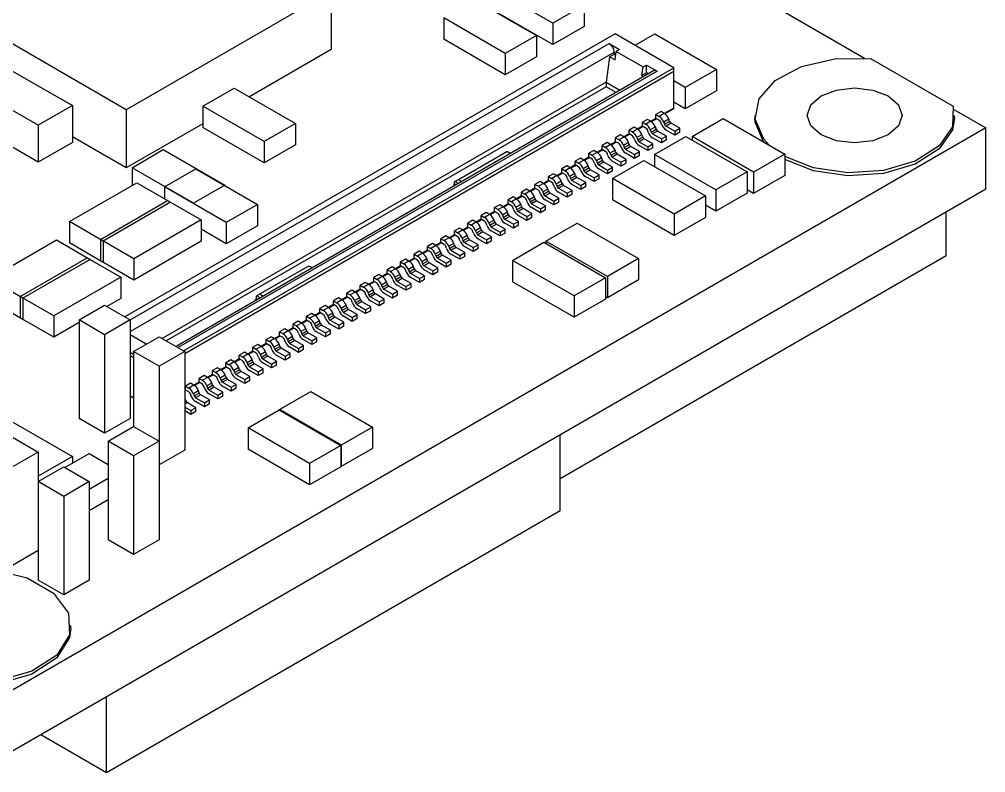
# Model space of a CAD drawing. Extents: x 5 to 415, y 3 to 292.
# Drawn here: x 71.05 to 91.39, y 97.12 to 112.97 of the extents above; entities that cross this region are included whole.
import ezdxf

# ---------------------------------------------------------------- set-up
doc = ezdxf.new("R2010")
doc.units = 0
doc.layers.get('0').update_dxf_attribs({"linetype": 'CONTINUOUS'})

msp = doc.modelspace()

# ---------------------------------------------------------------- linework, layer by layer
at = {"color": 7, "linetype": 'CONTINUOUS'}
for p, q in [((73.665, 120.917), (88.841, 112.157)), ((73.303, 111.069), (67.576, 114.375)), ((77.617, 113.559), (73.303, 111.069)), ((77.617, 113.559), (77.617, 112.334)), ((82.279, 112.887), (80.985, 113.634)), ((80.641, 113.381), (81.935, 112.634)), ((82.279, 112.438), (80.985, 113.185)), ((82.937, 113.267), (82.279, 112.887)), ((82.937, 113.267), (82.937, 112.818)), ((81.277, 112.255), (79.983, 113.002)), ((79.983, 113.002), (79.983, 112.553)), ((82.279, 112.887), (82.279, 112.438)), ((82.937, 112.818), (82.279, 112.438)), ((83.591, 112.669), (73.272, 106.712)), ((81.277, 111.806), (79.983, 112.553)), ((81.935, 112.634), (81.277, 112.255)), ((81.935, 112.634), (81.935, 112.185)), ((84.829, 111.954), (83.591, 112.669)), ((84.013, 112.425), (84.43, 112.666)), ((84.43, 112.666), (85.724, 111.919)), ((77.617, 112.334), (75.894, 111.339)), ((83.464, 112.465), (83.687, 112.336)), ((83.57, 112.281), (83.57, 112.24)), ((83.591, 112.118), (83.616, 112.295)), ((83.687, 112.336), (83.616, 112.295)), ((83.616, 112.295), (84.182, 111.969)), ((81.277, 112.255), (81.277, 111.806)), ((81.935, 112.185), (81.277, 111.806)), ((83.475, 112.185), (83.401, 111.652)), ((83.475, 112.185), (83.57, 112.24)), ((83.475, 112.185), (83.591, 112.118)), ((83.57, 112.24), (83.606, 112.22)), ((88.963, 112.148), (90.706, 111.141)), ((70.911, 111.882), (72.168, 111.156)), ((84.4, 111.888), (74.353, 106.088)), ((74.51, 105.997), (84.829, 111.954)), ((84.829, 111.873), (74.536, 105.931)), ((84.157, 111.791), (84.182, 111.969)), ((84.182, 111.969), (84.253, 112.009)), ((84.253, 112.009), (84.475, 111.881)), ((84.253, 111.846), (84.253, 112.009)), ((84.829, 111.873), (84.829, 111.954)), ((84.829, 111.105), (84.829, 111.873)), ((85.724, 111.919), (85.067, 111.539)), ((85.724, 111.919), (85.724, 111.47)), ((84.253, 111.846), (84.157, 111.791)), ((84.157, 111.791), (84.195, 111.77)), ((84.29, 111.825), (84.253, 111.846)), ((85.067, 111.539), (84.829, 111.677)), ((71.45, 110.741), (70.193, 111.467)), ((74.914, 111.146), (75.572, 111.525)), ((75.572, 111.525), (76.866, 110.778)), ((83.401, 111.652), (83.4, 111.643)), ((83.4, 111.643), (83.4, 111.554)), ((85.067, 111.539), (85.067, 111.09)), ((85.724, 111.47), (85.067, 111.09)), ((72.168, 111.156), (71.45, 110.741)), ((72.168, 111.156), (72.168, 110.38)), ((73.303, 111.069), (73.303, 109.844)), ((74.914, 111.146), (74.914, 110.697)), ((76.208, 110.399), (74.914, 111.146)), ((84.829, 111.105), (84.627, 110.989)), ((84.829, 111.089), (84.641, 110.98)), ((85.067, 111.09), (84.829, 111.227)), ((84.829, 111.089), (84.829, 111.105)), ((90.722, 111.071), (91.39, 110.685)), ((84.274, 110.866), (84.168, 110.805)), ((84.344, 110.826), (84.274, 110.866)), ((84.451, 110.887), (84.344, 110.826)), ((84.465, 110.879), (84.358, 110.817)), ((84.557, 111.03), (84.451, 110.968)), ((84.451, 110.887), (84.451, 110.968)), ((84.451, 110.968), (84.521, 110.928)), ((84.521, 110.846), (84.451, 110.887)), ((84.627, 110.989), (84.521, 110.928)), ((84.627, 110.989), (84.557, 111.03)), ((84.721, 110.87), (84.615, 110.809)), ((84.738, 110.824), (84.721, 110.87)), ((85.21, 110.503), (85.867, 110.882)), ((85.867, 110.882), (87.161, 110.135)), ((86.532, 110.951), (86.532, 110.889)), ((90.732, 110.889), (90.732, 110.951)), ((91.39, 110.685), (70.177, 98.439)), ((71.45, 109.966), (70.193, 110.692)), ((71.45, 110.741), (71.45, 109.966)), ((74.914, 110.774), (73.303, 109.844)), ((76.208, 109.95), (74.914, 110.697)), ((76.866, 110.778), (76.208, 110.399)), ((76.866, 110.778), (76.866, 110.329)), ((83.991, 110.703), (83.885, 110.642)), ((83.885, 110.56), (83.885, 110.642)), ((83.885, 110.642), (83.956, 110.601)), ((84.062, 110.662), (83.956, 110.601)), ((84.062, 110.662), (83.991, 110.703)), ((84.168, 110.723), (84.062, 110.662)), ((84.182, 110.715), (84.075, 110.654)), ((84.168, 110.723), (84.168, 110.805)), ((84.168, 110.805), (84.238, 110.764)), ((84.238, 110.683), (84.168, 110.723)), ((84.344, 110.826), (84.238, 110.764)), ((84.286, 110.597), (84.27, 110.643)), ((84.438, 110.707), (84.332, 110.645)), ((84.332, 110.645), (84.349, 110.6)), ((84.349, 110.6), (84.455, 110.661)), ((84.455, 110.661), (84.438, 110.707)), ((84.569, 110.761), (84.552, 110.806)), ((84.615, 110.809), (84.631, 110.763)), ((84.631, 110.763), (84.738, 110.824)), ((84.769, 110.785), (84.663, 110.723)), ((84.663, 110.723), (84.847, 110.617)), ((84.847, 110.536), (84.663, 110.642)), ((84.953, 110.679), (84.769, 110.785)), ((84.847, 110.617), (84.953, 110.679)), ((84.953, 110.597), (84.953, 110.679)), ((91.39, 109.399), (91.39, 110.685)), ((73.303, 109.844), (72.168, 110.499)), ((83.708, 110.54), (83.602, 110.479)), ((83.602, 110.397), (83.602, 110.479)), ((83.602, 110.479), (83.673, 110.438)), ((83.779, 110.499), (83.673, 110.438)), ((83.779, 110.499), (83.708, 110.54)), ((83.885, 110.56), (83.779, 110.499)), ((83.899, 110.552), (83.792, 110.49)), ((83.956, 110.519), (83.885, 110.56)), ((84.003, 110.434), (83.987, 110.48)), ((84.155, 110.543), (84.049, 110.482)), ((84.049, 110.482), (84.066, 110.437)), ((84.066, 110.437), (84.172, 110.498)), ((84.203, 110.458), (84.097, 110.397)), ((84.172, 110.498), (84.155, 110.543)), ((84.387, 110.352), (84.203, 110.458)), ((84.486, 110.621), (84.38, 110.56)), ((84.38, 110.56), (84.564, 110.454)), ((84.564, 110.372), (84.38, 110.479)), ((84.419, 110.13), (85.077, 110.509)), ((84.67, 110.515), (84.486, 110.621)), ((84.564, 110.454), (84.67, 110.515)), ((84.564, 110.454), (84.564, 110.372)), ((84.67, 110.434), (84.67, 110.515)), ((84.847, 110.617), (84.847, 110.536)), ((84.953, 110.597), (84.847, 110.536)), ((85.077, 110.509), (86.371, 109.762)), ((86.504, 109.756), (85.21, 110.503)), ((85.21, 110.503), (85.21, 110.433)), ((72.168, 110.38), (71.45, 109.966)), ((76.208, 110.399), (76.208, 109.95)), ((76.866, 110.329), (76.208, 109.95)), ((83.319, 110.234), (83.213, 110.172)), ((83.425, 110.377), (83.319, 110.315)), ((83.319, 110.234), (83.319, 110.315)), ((83.319, 110.315), (83.39, 110.274)), ((83.39, 110.193), (83.319, 110.234)), ((83.496, 110.336), (83.39, 110.274)), ((83.496, 110.336), (83.425, 110.377)), ((83.602, 110.397), (83.496, 110.336)), ((83.616, 110.389), (83.509, 110.327)), ((83.673, 110.356), (83.602, 110.397)), ((83.721, 110.271), (83.704, 110.316)), ((83.872, 110.38), (83.766, 110.319)), ((83.766, 110.319), (83.783, 110.273)), ((83.783, 110.273), (83.889, 110.334)), ((83.92, 110.295), (83.814, 110.234)), ((83.814, 110.234), (83.998, 110.127)), ((83.889, 110.334), (83.872, 110.38)), ((84.104, 110.189), (83.92, 110.295)), ((84.097, 110.397), (84.281, 110.291)), ((84.281, 110.209), (84.097, 110.315)), ((84.281, 110.291), (84.387, 110.352)), ((84.281, 110.291), (84.281, 110.209)), ((84.387, 110.27), (84.281, 110.209)), ((84.387, 110.27), (84.387, 110.352)), ((84.67, 110.434), (84.564, 110.372)), ((73.424, 109.85), (74.081, 110.229)), ((74.081, 110.229), (75.375, 109.482)), ((80.294, 109.602), (81.31, 110.188)), ((81.387, 110.149), (81.357, 110.166)), ((82.86, 110.05), (82.753, 109.989)), ((82.93, 110.009), (82.86, 110.05)), ((83.036, 110.07), (82.93, 110.009)), ((83.05, 110.062), (82.944, 110)), ((83.142, 110.213), (83.036, 110.152)), ((83.036, 110.07), (83.036, 110.152)), ((83.036, 110.152), (83.107, 110.111)), ((83.107, 110.03), (83.036, 110.07)), ((83.213, 110.172), (83.107, 110.111)), ((83.213, 110.172), (83.142, 110.213)), ((83.307, 110.054), (83.201, 109.992)), ((83.333, 110.225), (83.226, 110.164)), ((83.323, 110.008), (83.307, 110.054)), ((83.438, 110.108), (83.421, 110.153)), ((83.59, 110.217), (83.483, 110.156)), ((83.483, 110.156), (83.5, 110.11)), ((83.5, 110.11), (83.606, 110.171)), ((83.637, 110.132), (83.531, 110.07)), ((83.531, 110.07), (83.715, 109.964)), ((83.606, 110.171), (83.59, 110.217)), ((83.821, 110.025), (83.637, 110.132)), ((83.998, 110.046), (83.814, 110.152)), ((83.998, 110.127), (84.104, 110.189)), ((83.998, 110.127), (83.998, 110.046)), ((84.104, 110.107), (83.998, 110.046)), ((84.104, 110.107), (84.104, 110.189)), ((85.713, 109.383), (84.419, 110.13)), ((84.419, 110.13), (84.419, 109.873)), ((87.161, 110.135), (86.504, 109.756)), ((87.161, 110.135), (87.161, 109.686)), ((74.718, 109.103), (73.424, 109.85)), ((73.424, 109.85), (73.424, 109.473)), ((82.577, 109.887), (82.471, 109.825)), ((82.471, 109.744), (82.471, 109.825)), ((82.471, 109.825), (82.541, 109.785)), ((82.647, 109.846), (82.541, 109.785)), ((82.647, 109.846), (82.577, 109.887)), ((82.753, 109.907), (82.647, 109.846)), ((82.768, 109.899), (82.661, 109.837)), ((82.753, 109.907), (82.753, 109.989)), ((82.753, 109.989), (82.824, 109.948)), ((82.824, 109.866), (82.753, 109.907)), ((82.93, 110.009), (82.824, 109.948)), ((82.872, 109.781), (82.855, 109.827)), ((83.024, 109.89), (82.918, 109.829)), ((82.918, 109.829), (82.934, 109.783)), ((82.934, 109.783), (83.04, 109.845)), ((83.04, 109.845), (83.024, 109.89)), ((83.155, 109.944), (83.138, 109.99)), ((83.201, 109.992), (83.217, 109.947)), ((83.217, 109.947), (83.323, 110.008)), ((83.355, 109.968), (83.248, 109.907)), ((83.248, 109.907), (83.432, 109.801)), ((83.432, 109.719), (83.248, 109.825)), ((83.538, 109.862), (83.355, 109.968)), ((83.432, 109.801), (83.538, 109.862)), ((83.715, 109.883), (83.531, 109.989)), ((83.538, 109.781), (83.538, 109.862)), ((83.539, 109.622), (84.197, 110.001)), ((83.715, 109.964), (83.821, 110.025)), ((83.715, 109.964), (83.715, 109.883)), ((83.821, 109.944), (83.715, 109.883)), ((83.821, 109.944), (83.821, 110.025)), ((84.197, 110.001), (85.491, 109.254)), ((74.11, 109.445), (74.768, 109.825)), ((74.768, 109.825), (76.062, 109.078)), ((82.294, 109.723), (82.188, 109.662)), ((82.188, 109.58), (82.188, 109.662)), ((82.188, 109.662), (82.259, 109.621)), ((82.365, 109.683), (82.259, 109.621)), ((82.365, 109.683), (82.294, 109.723)), ((82.471, 109.744), (82.365, 109.683)), ((82.485, 109.736), (82.378, 109.674)), ((82.541, 109.703), (82.471, 109.744)), ((82.589, 109.618), (82.573, 109.663)), ((82.741, 109.727), (82.635, 109.666)), ((82.635, 109.666), (82.652, 109.62)), ((82.652, 109.62), (82.758, 109.681)), ((82.789, 109.642), (82.683, 109.58)), ((82.758, 109.681), (82.741, 109.727)), ((82.973, 109.536), (82.789, 109.642)), ((83.072, 109.805), (82.966, 109.744)), ((82.966, 109.744), (83.149, 109.638)), ((83.149, 109.556), (82.966, 109.662)), ((83.256, 109.699), (83.072, 109.805)), ((83.149, 109.638), (83.256, 109.699)), ((83.149, 109.638), (83.149, 109.556)), ((83.256, 109.617), (83.256, 109.699)), ((83.432, 109.801), (83.432, 109.719)), ((83.538, 109.781), (83.432, 109.719)), ((86.371, 109.762), (85.713, 109.383)), ((86.371, 109.762), (86.371, 109.313)), ((86.504, 109.756), (86.504, 109.307)), ((87.161, 109.686), (86.504, 109.307)), ((72.11, 108.715), (73.525, 109.532)), ((73.525, 109.532), (74.232, 109.124)), ((74.11, 109.445), (74.11, 109.194)), ((75.404, 108.698), (74.11, 109.445)), ((75.375, 109.482), (74.718, 109.103)), ((75.375, 109.482), (75.375, 109.474)), ((80.213, 109.555), (80.212, 109.554)), ((80.212, 109.554), (80.212, 109.481)), ((80.213, 109.474), (80.213, 109.555)), ((80.232, 109.566), (80.294, 109.602)), ((82.011, 109.56), (81.905, 109.499)), ((81.905, 109.417), (81.905, 109.499)), ((81.905, 109.499), (81.976, 109.458)), ((82.082, 109.519), (81.976, 109.458)), ((82.082, 109.519), (82.011, 109.56)), ((82.188, 109.58), (82.082, 109.519)), ((82.202, 109.572), (82.095, 109.511)), ((82.259, 109.54), (82.188, 109.58)), ((82.306, 109.454), (82.29, 109.5)), ((82.458, 109.564), (82.352, 109.502)), ((82.352, 109.502), (82.369, 109.457)), ((82.369, 109.457), (82.475, 109.518)), ((82.506, 109.478), (82.4, 109.417)), ((82.475, 109.518), (82.458, 109.564)), ((82.69, 109.372), (82.506, 109.478)), ((82.683, 109.58), (82.867, 109.474)), ((82.867, 109.393), (82.683, 109.499)), ((82.867, 109.474), (82.973, 109.536)), ((82.867, 109.474), (82.867, 109.393)), ((82.973, 109.454), (82.867, 109.393)), ((82.973, 109.454), (82.973, 109.536)), ((83.256, 109.617), (83.149, 109.556)), ((83.539, 109.622), (83.539, 109.172)), ((84.833, 108.875), (83.539, 109.622)), ((91.39, 109.399), (70.177, 97.153)), ((81.445, 109.234), (81.339, 109.172)), ((81.516, 109.193), (81.445, 109.234)), ((81.622, 109.254), (81.516, 109.193)), ((81.636, 109.246), (81.529, 109.184)), ((81.728, 109.397), (81.622, 109.336)), ((81.622, 109.254), (81.622, 109.336)), ((81.622, 109.336), (81.693, 109.295)), ((81.693, 109.213), (81.622, 109.254)), ((81.799, 109.356), (81.693, 109.295)), ((81.799, 109.356), (81.728, 109.397)), ((81.892, 109.237), (81.786, 109.176)), ((81.905, 109.417), (81.799, 109.356)), ((81.919, 109.409), (81.812, 109.347)), ((81.909, 109.192), (81.892, 109.237)), ((81.976, 109.376), (81.905, 109.417)), ((82.024, 109.291), (82.007, 109.337)), ((82.175, 109.4), (82.069, 109.339)), ((82.069, 109.339), (82.086, 109.294)), ((82.086, 109.294), (82.192, 109.355)), ((82.223, 109.315), (82.117, 109.254)), ((82.117, 109.254), (82.301, 109.148)), ((82.192, 109.355), (82.175, 109.4)), ((82.407, 109.209), (82.223, 109.315)), ((82.4, 109.417), (82.584, 109.311)), ((82.584, 109.229), (82.4, 109.336)), ((82.584, 109.311), (82.69, 109.372)), ((82.584, 109.311), (82.584, 109.229)), ((82.69, 109.291), (82.584, 109.229)), ((82.69, 109.291), (82.69, 109.372)), ((85.491, 109.254), (84.833, 108.875)), ((85.491, 109.254), (85.491, 108.805)), ((85.713, 109.383), (85.713, 108.933)), ((86.371, 109.313), (85.713, 108.933)), ((86.504, 109.307), (86.371, 109.383)), ((72.757, 108.342), (74.171, 109.158)), ((74.232, 109.124), (72.818, 108.307)), ((74.171, 109.158), (74.878, 108.75)), ((76.062, 109.078), (75.404, 108.698)), ((76.062, 109.078), (76.062, 108.629)), ((81.163, 109.07), (81.056, 109.009)), ((81.233, 109.029), (81.127, 108.968)), ((81.233, 109.029), (81.163, 109.07)), ((81.339, 109.091), (81.233, 109.029)), ((81.353, 109.082), (81.247, 109.021)), ((81.339, 109.091), (81.339, 109.172)), ((81.339, 109.172), (81.41, 109.131)), ((81.41, 109.05), (81.339, 109.091)), ((81.516, 109.193), (81.41, 109.131)), ((81.61, 109.074), (81.504, 109.013)), ((81.504, 109.013), (81.52, 108.967)), ((81.52, 108.967), (81.626, 109.028)), ((81.626, 109.028), (81.61, 109.074)), ((81.741, 109.128), (81.724, 109.173)), ((81.786, 109.176), (81.803, 109.13)), ((81.803, 109.13), (81.909, 109.192)), ((81.94, 109.152), (81.834, 109.091)), ((81.834, 109.091), (82.018, 108.985)), ((82.124, 109.046), (81.94, 109.152)), ((82.018, 108.985), (82.124, 109.046)), ((82.301, 109.066), (82.117, 109.172)), ((82.124, 108.964), (82.124, 109.046)), ((82.301, 109.148), (82.407, 109.209)), ((82.301, 109.148), (82.301, 109.066)), ((82.407, 109.127), (82.301, 109.066)), ((82.407, 109.127), (82.407, 109.209)), ((84.833, 108.425), (83.539, 109.172)), ((85.713, 108.933), (85.491, 109.062)), ((80.88, 108.907), (80.774, 108.846)), ((80.774, 108.764), (80.774, 108.846)), ((80.774, 108.846), (80.844, 108.805)), ((80.95, 108.866), (80.844, 108.805)), ((80.95, 108.866), (80.88, 108.907)), ((81.056, 108.927), (80.95, 108.866)), ((81.071, 108.919), (80.964, 108.857)), ((81.056, 108.927), (81.056, 109.009)), ((81.056, 109.009), (81.127, 108.968)), ((81.127, 108.887), (81.056, 108.927)), ((81.175, 108.801), (81.158, 108.847)), ((81.327, 108.911), (81.221, 108.849)), ((81.221, 108.849), (81.237, 108.804)), ((81.237, 108.804), (81.343, 108.865)), ((81.375, 108.825), (81.269, 108.764)), ((81.343, 108.865), (81.327, 108.911)), ((81.558, 108.719), (81.375, 108.825)), ((81.458, 108.965), (81.441, 109.01)), ((81.657, 108.989), (81.551, 108.927)), ((81.551, 108.927), (81.735, 108.821)), ((81.735, 108.74), (81.551, 108.846)), ((81.841, 108.882), (81.657, 108.989)), ((81.735, 108.821), (81.841, 108.882)), ((81.735, 108.821), (81.735, 108.74)), ((82.018, 108.903), (81.834, 109.009)), ((81.841, 108.801), (81.841, 108.882)), ((82.018, 108.985), (82.018, 108.903)), ((82.124, 108.964), (82.018, 108.903)), ((84.833, 108.875), (84.833, 108.425)), ((90.562, 107.995), (90.562, 108.921)), ((72.818, 108.307), (72.11, 108.715)), ((72.11, 108.715), (72.11, 108.266)), ((74.878, 108.75), (73.464, 107.934)), ((74.878, 108.75), (74.878, 108.301)), ((75.404, 108.698), (75.404, 108.249)), ((76.062, 108.629), (75.404, 108.249)), ((80.597, 108.744), (80.491, 108.682)), ((80.491, 108.601), (80.491, 108.682)), ((80.491, 108.682), (80.561, 108.642)), ((80.668, 108.703), (80.561, 108.642)), ((80.668, 108.703), (80.597, 108.744)), ((80.774, 108.764), (80.668, 108.703)), ((80.788, 108.756), (80.681, 108.694)), ((80.844, 108.723), (80.774, 108.764)), ((80.892, 108.638), (80.875, 108.684)), ((81.044, 108.747), (80.938, 108.686)), ((80.938, 108.686), (80.955, 108.64)), ((80.955, 108.64), (81.061, 108.702)), ((81.092, 108.662), (80.986, 108.601)), ((81.061, 108.702), (81.044, 108.747)), ((81.276, 108.556), (81.092, 108.662)), ((81.269, 108.764), (81.452, 108.658)), ((81.452, 108.576), (81.269, 108.682)), ((81.452, 108.658), (81.558, 108.719)), ((81.452, 108.658), (81.452, 108.576)), ((81.558, 108.638), (81.452, 108.576)), ((81.558, 108.638), (81.558, 108.719)), ((81.841, 108.801), (81.735, 108.74)), ((82.134, 108.305), (82.792, 108.684)), ((82.792, 108.684), (84.086, 107.937)), ((85.491, 108.805), (84.833, 108.425)), ((75.404, 108.249), (74.878, 108.553)), ((80.031, 108.417), (79.925, 108.356)), ((80.102, 108.376), (80.031, 108.417)), ((80.208, 108.438), (80.102, 108.376)), ((80.222, 108.429), (80.115, 108.368)), ((80.314, 108.58), (80.208, 108.519)), ((80.208, 108.438), (80.208, 108.519)), ((80.208, 108.519), (80.279, 108.478)), ((80.279, 108.397), (80.208, 108.438)), ((80.385, 108.54), (80.279, 108.478)), ((80.385, 108.54), (80.314, 108.58)), ((80.478, 108.421), (80.372, 108.359)), ((80.491, 108.601), (80.385, 108.54)), ((80.505, 108.593), (80.398, 108.531)), ((80.495, 108.375), (80.478, 108.421)), ((80.561, 108.56), (80.491, 108.601)), ((80.609, 108.475), (80.593, 108.52)), ((80.761, 108.584), (80.655, 108.523)), ((80.655, 108.523), (80.672, 108.477)), ((80.672, 108.477), (80.778, 108.538)), ((80.809, 108.499), (80.703, 108.438)), ((80.703, 108.438), (80.887, 108.331)), ((80.778, 108.538), (80.761, 108.584)), ((80.993, 108.393), (80.809, 108.499)), ((80.986, 108.601), (81.17, 108.495)), ((81.17, 108.413), (80.986, 108.519)), ((81.17, 108.495), (81.276, 108.556)), ((81.17, 108.495), (81.17, 108.413)), ((81.276, 108.474), (81.17, 108.413)), ((81.276, 108.474), (81.276, 108.556)), ((70.422, 107.513), (71.836, 108.329)), ((71.836, 108.329), (72.543, 107.921)), ((72.818, 107.858), (72.11, 108.266)), ((73.464, 107.934), (72.757, 108.342)), ((72.757, 108.342), (72.757, 107.893)), ((72.818, 108.307), (72.818, 107.858)), ((74.878, 108.301), (73.464, 107.485)), ((79.748, 108.254), (79.642, 108.193)), ((79.819, 108.213), (79.713, 108.152)), ((79.819, 108.213), (79.748, 108.254)), ((79.925, 108.274), (79.819, 108.213)), ((79.939, 108.266), (79.832, 108.204)), ((79.925, 108.274), (79.925, 108.356)), ((79.925, 108.356), (79.996, 108.315)), ((79.996, 108.233), (79.925, 108.274)), ((80.102, 108.376), (79.996, 108.315)), ((80.195, 108.257), (80.089, 108.196)), ((80.106, 108.151), (80.212, 108.212)), ((80.212, 108.212), (80.195, 108.257)), ((80.326, 108.311), (80.31, 108.357)), ((80.372, 108.359), (80.389, 108.314)), ((80.389, 108.314), (80.495, 108.375)), ((80.526, 108.335), (80.42, 108.274)), ((80.42, 108.274), (80.604, 108.168)), ((80.71, 108.229), (80.526, 108.335)), ((80.604, 108.168), (80.71, 108.229)), ((80.887, 108.25), (80.703, 108.356)), ((80.71, 108.148), (80.71, 108.229)), ((80.887, 108.331), (80.993, 108.393)), ((80.887, 108.331), (80.887, 108.25)), ((80.993, 108.311), (80.887, 108.25)), ((80.993, 108.311), (80.993, 108.393)), ((81.434, 107.9), (82.092, 108.28)), ((82.092, 108.28), (83.386, 107.533)), ((82.134, 108.305), (82.134, 108.255)), ((83.428, 107.558), (82.134, 108.305)), ((79.465, 108.091), (79.359, 108.029)), ((79.359, 107.948), (79.359, 108.029)), ((79.359, 108.029), (79.43, 107.989)), ((79.536, 108.05), (79.43, 107.989)), ((79.536, 108.05), (79.465, 108.091)), ((79.642, 108.111), (79.536, 108.05)), ((79.656, 108.103), (79.549, 108.041)), ((79.642, 108.111), (79.642, 108.193)), ((79.642, 108.193), (79.713, 108.152)), ((79.713, 108.07), (79.642, 108.111)), ((79.761, 107.985), (79.744, 108.031)), ((79.913, 108.094), (79.807, 108.033)), ((79.807, 108.033), (79.823, 107.987)), ((79.823, 107.987), (79.929, 108.049)), ((79.96, 108.009), (79.854, 107.948)), ((79.929, 108.049), (79.913, 108.094)), ((80.144, 107.903), (79.96, 108.009)), ((80.044, 108.148), (80.027, 108.194)), ((80.089, 108.196), (80.106, 108.151)), ((80.243, 108.172), (80.137, 108.111)), ((80.137, 108.111), (80.321, 108.005)), ((80.321, 107.923), (80.137, 108.029)), ((80.427, 108.066), (80.243, 108.172)), ((80.321, 108.005), (80.427, 108.066)), ((80.321, 108.005), (80.321, 107.923)), ((80.604, 108.086), (80.42, 108.193)), ((80.427, 107.984), (80.427, 108.066)), ((80.604, 108.168), (80.604, 108.086)), ((80.71, 108.148), (80.604, 108.086)), ((90.562, 107.995), (82.433, 103.303)), ((71.069, 107.139), (72.483, 107.956)), ((72.543, 107.921), (71.129, 107.104)), ((72.483, 107.956), (73.19, 107.548)), ((73.464, 107.485), (72.757, 107.893)), ((73.464, 107.934), (73.464, 107.485)), ((79.183, 107.927), (79.077, 107.866)), ((79.077, 107.784), (79.077, 107.866)), ((79.077, 107.866), (79.147, 107.825)), ((79.253, 107.886), (79.147, 107.825)), ((79.253, 107.886), (79.183, 107.927)), ((79.359, 107.948), (79.253, 107.886)), ((79.374, 107.94), (79.267, 107.878)), ((79.43, 107.907), (79.359, 107.948)), ((79.478, 107.822), (79.461, 107.867)), ((79.63, 107.931), (79.524, 107.87)), ((79.524, 107.87), (79.54, 107.824)), ((79.54, 107.824), (79.646, 107.885)), ((79.678, 107.846), (79.572, 107.784)), ((79.646, 107.885), (79.63, 107.931)), ((79.861, 107.739), (79.678, 107.846)), ((79.854, 107.948), (80.038, 107.842)), ((80.038, 107.76), (79.854, 107.866)), ((80.038, 107.842), (80.144, 107.903)), ((80.038, 107.842), (80.038, 107.76)), ((80.144, 107.821), (80.038, 107.76)), ((80.144, 107.821), (80.144, 107.903)), ((80.427, 107.984), (80.321, 107.923)), ((81.434, 107.9), (81.434, 107.451)), ((82.728, 107.153), (81.434, 107.9)), ((84.086, 107.937), (83.428, 107.558)), ((84.086, 107.937), (84.086, 107.488)), ((77.138, 107.78), (76.122, 107.193)), ((77.215, 107.74), (77.185, 107.758)), ((78.617, 107.601), (78.511, 107.539)), ((78.688, 107.56), (78.617, 107.601)), ((78.794, 107.621), (78.688, 107.56)), ((78.808, 107.613), (78.701, 107.551)), ((78.9, 107.764), (78.794, 107.703)), ((78.794, 107.621), (78.794, 107.703)), ((78.794, 107.703), (78.864, 107.662)), ((78.864, 107.58), (78.794, 107.621)), ((78.97, 107.723), (78.864, 107.662)), ((78.97, 107.723), (78.9, 107.764)), ((79.064, 107.604), (78.958, 107.543)), ((79.077, 107.784), (78.97, 107.723)), ((79.091, 107.776), (78.984, 107.715)), ((79.081, 107.559), (79.064, 107.604)), ((79.147, 107.744), (79.077, 107.784)), ((79.195, 107.658), (79.178, 107.704)), ((79.347, 107.768), (79.241, 107.706)), ((79.241, 107.706), (79.257, 107.661)), ((79.257, 107.661), (79.364, 107.722)), ((79.395, 107.682), (79.289, 107.621)), ((79.289, 107.621), (79.473, 107.515)), ((79.364, 107.722), (79.347, 107.768)), ((79.579, 107.576), (79.395, 107.682)), ((79.572, 107.784), (79.755, 107.678)), ((79.755, 107.597), (79.572, 107.703)), ((79.755, 107.678), (79.861, 107.739)), ((79.755, 107.678), (79.755, 107.597)), ((79.861, 107.658), (79.755, 107.597)), ((79.861, 107.658), (79.861, 107.739)), ((71.129, 107.104), (70.422, 107.513)), ((73.19, 107.548), (71.776, 106.731)), ((73.19, 107.548), (73.19, 107.098)), ((78.334, 107.437), (78.228, 107.376)), ((78.405, 107.397), (78.299, 107.335)), ((78.405, 107.397), (78.334, 107.437)), ((78.511, 107.458), (78.405, 107.397)), ((78.525, 107.45), (78.418, 107.388)), ((78.511, 107.458), (78.511, 107.539)), ((78.511, 107.539), (78.582, 107.499)), ((78.582, 107.417), (78.511, 107.458)), ((78.688, 107.56), (78.582, 107.499)), ((78.781, 107.441), (78.675, 107.38)), ((78.692, 107.334), (78.798, 107.395)), ((78.798, 107.395), (78.781, 107.441)), ((78.912, 107.495), (78.896, 107.541)), ((78.958, 107.543), (78.975, 107.497)), ((78.975, 107.497), (79.081, 107.559)), ((79.112, 107.519), (79.006, 107.458)), ((79.006, 107.458), (79.19, 107.352)), ((79.296, 107.413), (79.112, 107.519)), ((79.19, 107.352), (79.296, 107.413)), ((79.473, 107.433), (79.289, 107.539)), ((79.296, 107.331), (79.296, 107.413)), ((79.473, 107.515), (79.579, 107.576)), ((79.473, 107.515), (79.473, 107.433)), ((79.579, 107.495), (79.473, 107.433)), ((79.579, 107.495), (79.579, 107.576)), ((82.728, 106.704), (81.434, 107.451)), ((83.386, 107.533), (82.728, 107.153)), ((83.386, 107.533), (83.386, 107.084)), ((83.428, 107.558), (83.428, 107.109)), ((84.086, 107.488), (83.428, 107.109)), ((76.122, 107.193), (76.06, 107.158)), ((78.051, 107.274), (77.945, 107.213)), ((77.945, 107.131), (77.945, 107.213)), ((77.945, 107.213), (78.016, 107.172)), ((78.122, 107.233), (78.016, 107.172)), ((78.122, 107.233), (78.051, 107.274)), ((78.228, 107.295), (78.122, 107.233)), ((78.242, 107.286), (78.135, 107.225)), ((78.228, 107.295), (78.228, 107.376)), ((78.228, 107.376), (78.299, 107.335)), ((78.299, 107.254), (78.228, 107.295)), ((78.347, 107.168), (78.33, 107.214)), ((78.498, 107.278), (78.392, 107.217)), ((78.392, 107.217), (78.409, 107.171)), ((78.409, 107.171), (78.515, 107.232)), ((78.546, 107.193), (78.44, 107.131)), ((78.515, 107.232), (78.498, 107.278)), ((78.73, 107.086), (78.546, 107.193)), ((78.629, 107.332), (78.613, 107.377)), ((78.675, 107.38), (78.692, 107.334)), ((78.829, 107.356), (78.723, 107.295)), ((78.723, 107.295), (78.907, 107.188)), ((78.907, 107.107), (78.723, 107.213)), ((79.013, 107.25), (78.829, 107.356)), ((78.907, 107.188), (79.013, 107.25)), ((78.907, 107.188), (78.907, 107.107)), ((79.19, 107.27), (79.006, 107.376)), ((79.013, 107.168), (79.013, 107.25)), ((79.19, 107.352), (79.19, 107.27)), ((79.296, 107.331), (79.19, 107.27)), ((71.129, 106.655), (70.422, 107.063)), ((71.069, 107.139), (71.069, 106.69)), ((71.776, 106.731), (71.069, 107.139)), ((71.129, 107.104), (71.129, 106.655)), ((73.19, 107.098), (72.896, 106.929)), ((76.042, 107.147), (76.04, 107.146)), ((76.04, 107.146), (76.04, 107.073)), ((76.042, 107.065), (76.042, 107.147)), ((77.768, 107.111), (77.662, 107.05)), ((77.662, 106.968), (77.662, 107.05)), ((77.662, 107.05), (77.733, 107.009)), ((77.839, 107.07), (77.733, 107.009)), ((77.839, 107.07), (77.768, 107.111)), ((77.945, 107.131), (77.839, 107.07)), ((77.959, 107.123), (77.852, 107.061)), ((78.016, 107.09), (77.945, 107.131)), ((78.064, 107.005), (78.047, 107.051)), ((78.216, 107.114), (78.109, 107.053)), ((78.109, 107.053), (78.126, 107.008)), ((78.126, 107.008), (78.232, 107.069)), ((78.263, 107.029), (78.157, 106.968)), ((78.232, 107.069), (78.216, 107.114)), ((78.447, 106.923), (78.263, 107.029)), ((78.44, 107.131), (78.624, 107.025)), ((78.624, 106.943), (78.44, 107.05)), ((78.624, 107.025), (78.73, 107.086)), ((78.624, 107.025), (78.624, 106.943)), ((78.73, 107.005), (78.624, 106.943)), ((78.73, 107.005), (78.73, 107.086)), ((79.013, 107.168), (78.907, 107.107)), ((82.728, 107.153), (82.728, 106.704)), ((83.386, 107.084), (82.728, 106.704)), ((83.428, 107.109), (83.386, 107.133)), ((72.309, 106.646), (72.848, 106.957)), ((72.848, 106.957), (73.387, 106.646)), ((77.203, 106.784), (77.097, 106.723)), ((77.273, 106.743), (77.203, 106.784)), ((77.379, 106.805), (77.273, 106.743)), ((77.394, 106.797), (77.287, 106.735)), ((77.486, 106.948), (77.379, 106.886)), ((77.379, 106.805), (77.379, 106.886)), ((77.379, 106.886), (77.45, 106.846)), ((77.45, 106.764), (77.379, 106.805)), ((77.556, 106.907), (77.45, 106.846)), ((77.556, 106.907), (77.486, 106.948)), ((77.65, 106.788), (77.544, 106.727)), ((77.662, 106.968), (77.556, 106.907)), ((77.676, 106.96), (77.57, 106.898)), ((77.666, 106.742), (77.65, 106.788)), ((77.733, 106.927), (77.662, 106.968)), ((77.781, 106.842), (77.764, 106.888)), ((77.933, 106.951), (77.827, 106.89)), ((77.827, 106.89), (77.843, 106.844)), ((77.843, 106.844), (77.949, 106.906)), ((77.981, 106.866), (77.874, 106.805)), ((77.874, 106.805), (78.058, 106.699)), ((77.949, 106.906), (77.933, 106.951)), ((78.164, 106.76), (77.981, 106.866)), ((78.157, 106.968), (78.341, 106.862)), ((78.341, 106.78), (78.157, 106.886)), ((78.341, 106.862), (78.447, 106.923)), ((78.341, 106.862), (78.341, 106.78)), ((78.447, 106.841), (78.341, 106.78)), ((78.447, 106.841), (78.447, 106.923)), ((71.776, 106.282), (71.069, 106.69)), ((71.776, 106.731), (71.776, 106.282)), ((72.309, 106.59), (71.776, 106.282)), ((72.309, 106.646), (72.309, 104.572)), ((72.848, 106.335), (72.309, 106.646)), ((73.387, 106.646), (72.848, 106.335)), ((73.387, 106.646), (73.387, 104.572)), ((76.92, 106.621), (76.814, 106.56)), ((76.991, 106.58), (76.885, 106.519)), ((76.991, 106.58), (76.92, 106.621)), ((77.097, 106.641), (76.991, 106.58)), ((77.111, 106.633), (77.004, 106.572)), ((77.097, 106.641), (77.097, 106.723)), ((77.097, 106.723), (77.167, 106.682)), ((77.167, 106.601), (77.097, 106.641)), ((77.273, 106.743), (77.167, 106.682)), ((77.367, 106.625), (77.261, 106.563)), ((77.278, 106.518), (77.384, 106.579)), ((77.384, 106.579), (77.367, 106.625)), ((77.498, 106.679), (77.481, 106.724)), ((77.544, 106.727), (77.56, 106.681)), ((77.56, 106.681), (77.666, 106.742)), ((77.698, 106.703), (77.592, 106.641)), ((77.592, 106.641), (77.775, 106.535)), ((77.882, 106.597), (77.698, 106.703)), ((77.775, 106.535), (77.882, 106.597)), ((78.058, 106.617), (77.874, 106.723)), ((77.882, 106.515), (77.882, 106.597)), ((78.058, 106.699), (78.164, 106.76)), ((78.058, 106.699), (78.058, 106.617)), ((78.164, 106.678), (78.058, 106.617)), ((78.164, 106.678), (78.164, 106.76)), ((76.637, 106.458), (76.531, 106.397)), ((76.531, 106.315), (76.531, 106.397)), ((76.531, 106.397), (76.602, 106.356)), ((76.708, 106.417), (76.602, 106.356)), ((76.708, 106.417), (76.637, 106.458)), ((76.814, 106.478), (76.708, 106.417)), ((76.828, 106.47), (76.721, 106.408)), ((76.814, 106.478), (76.814, 106.56)), ((76.814, 106.56), (76.885, 106.519)), ((76.885, 106.437), (76.814, 106.478)), ((76.932, 106.352), (76.916, 106.398)), ((77.084, 106.461), (76.978, 106.4)), ((76.978, 106.4), (76.995, 106.354)), ((76.995, 106.354), (77.101, 106.416)), ((77.132, 106.376), (77.026, 106.315)), ((77.101, 106.416), (77.084, 106.461)), ((77.316, 106.27), (77.132, 106.376)), ((77.215, 106.515), (77.199, 106.561)), ((77.261, 106.563), (77.278, 106.518)), ((77.415, 106.539), (77.309, 106.478)), ((77.309, 106.478), (77.493, 106.372)), ((77.493, 106.29), (77.309, 106.396)), ((77.599, 106.433), (77.415, 106.539)), ((77.493, 106.372), (77.599, 106.433)), ((77.493, 106.372), (77.493, 106.29)), ((77.775, 106.454), (77.592, 106.56)), ((77.599, 106.352), (77.599, 106.433)), ((77.775, 106.535), (77.775, 106.454)), ((77.882, 106.515), (77.775, 106.454)), ((72.848, 106.335), (72.848, 104.261)), ((73.724, 106.135), (73.387, 106.33)), ((73.458, 105.982), (73.997, 106.293)), ((73.997, 106.293), (74.536, 105.982)), ((76.354, 106.294), (76.248, 106.233)), ((76.248, 106.152), (76.248, 106.233)), ((76.248, 106.233), (76.319, 106.192)), ((76.425, 106.254), (76.319, 106.192)), ((76.425, 106.254), (76.354, 106.294)), ((76.531, 106.315), (76.425, 106.254)), ((76.545, 106.307), (76.438, 106.245)), ((76.602, 106.274), (76.531, 106.315)), ((76.649, 106.189), (76.633, 106.234)), ((76.801, 106.298), (76.695, 106.237)), ((76.695, 106.237), (76.712, 106.191)), ((76.712, 106.191), (76.818, 106.252)), ((76.849, 106.213), (76.743, 106.152)), ((76.818, 106.252), (76.801, 106.298)), ((77.033, 106.107), (76.849, 106.213)), ((77.026, 106.315), (77.21, 106.209)), ((77.21, 106.127), (77.026, 106.233)), ((77.21, 106.209), (77.316, 106.27)), ((77.21, 106.209), (77.21, 106.127)), ((77.316, 106.188), (77.21, 106.127)), ((77.316, 106.188), (77.316, 106.27)), ((77.599, 106.352), (77.493, 106.29)), ((73.387, 105.971), (73.458, 105.929)), ((73.997, 105.671), (73.458, 105.982)), ((73.458, 105.982), (73.458, 104.406)), ((74.536, 105.982), (73.997, 105.671)), ((74.536, 105.982), (74.536, 103.908)), ((75.788, 105.968), (75.682, 105.907)), ((75.859, 105.927), (75.788, 105.968)), ((75.965, 105.988), (75.859, 105.927)), ((75.979, 105.98), (75.873, 105.918)), ((76.071, 106.131), (75.965, 106.07)), ((75.965, 105.988), (75.965, 106.07)), ((75.965, 106.07), (76.036, 106.029)), ((76.036, 105.947), (75.965, 105.988)), ((76.142, 106.09), (76.036, 106.029)), ((76.142, 106.09), (76.071, 106.131)), ((76.236, 105.972), (76.13, 105.91)), ((76.248, 106.152), (76.142, 106.09)), ((76.262, 106.143), (76.155, 106.082)), ((76.252, 105.926), (76.236, 105.972)), ((76.319, 106.111), (76.248, 106.152)), ((76.367, 106.026), (76.35, 106.071)), ((76.518, 106.135), (76.412, 106.074)), ((76.412, 106.074), (76.429, 106.028)), ((76.429, 106.028), (76.535, 106.089)), ((76.566, 106.05), (76.46, 105.988)), ((76.46, 105.988), (76.644, 105.882)), ((76.535, 106.089), (76.518, 106.135)), ((76.75, 105.943), (76.566, 106.05)), ((76.743, 106.152), (76.927, 106.045)), ((76.927, 105.964), (76.743, 106.07)), ((76.927, 106.045), (77.033, 106.107)), ((76.927, 106.045), (76.927, 105.964)), ((77.033, 106.025), (76.927, 105.964)), ((77.033, 106.025), (77.033, 106.107)), ((73.458, 105.848), (73.387, 105.889)), ((75.506, 105.805), (75.4, 105.743)), ((75.576, 105.764), (75.47, 105.703)), ((75.576, 105.764), (75.506, 105.805)), ((75.682, 105.825), (75.576, 105.764)), ((75.697, 105.817), (75.59, 105.755)), ((75.682, 105.825), (75.682, 105.907)), ((75.682, 105.907), (75.753, 105.866)), ((75.753, 105.784), (75.682, 105.825)), ((75.859, 105.927), (75.753, 105.866)), ((75.953, 105.808), (75.847, 105.747)), ((75.863, 105.701), (75.969, 105.763)), ((75.969, 105.763), (75.953, 105.808)), ((76.084, 105.862), (76.067, 105.908)), ((76.13, 105.91), (76.146, 105.865)), ((76.146, 105.865), (76.252, 105.926)), ((76.283, 105.886), (76.177, 105.825)), ((76.177, 105.825), (76.361, 105.719)), ((76.467, 105.78), (76.283, 105.886)), ((76.361, 105.719), (76.467, 105.78)), ((76.644, 105.801), (76.46, 105.907)), ((76.467, 105.698), (76.467, 105.78)), ((76.644, 105.882), (76.75, 105.943)), ((76.644, 105.882), (76.644, 105.801)), ((76.75, 105.862), (76.644, 105.801)), ((76.75, 105.862), (76.75, 105.943)), ((73.997, 105.671), (73.997, 104.095)), ((75.223, 105.641), (75.117, 105.58)), ((75.117, 105.498), (75.117, 105.58)), ((75.117, 105.58), (75.187, 105.539)), ((75.294, 105.601), (75.187, 105.539)), ((75.294, 105.601), (75.223, 105.641)), ((75.4, 105.662), (75.294, 105.601)), ((75.414, 105.654), (75.307, 105.592)), ((75.4, 105.662), (75.4, 105.743)), ((75.4, 105.743), (75.47, 105.703)), ((75.47, 105.621), (75.4, 105.662)), ((75.518, 105.536), (75.501, 105.581)), ((75.67, 105.645), (75.564, 105.584)), ((75.564, 105.584), (75.581, 105.538)), ((75.581, 105.538), (75.687, 105.599)), ((75.718, 105.56), (75.612, 105.498)), ((75.687, 105.599), (75.67, 105.645)), ((75.902, 105.454), (75.718, 105.56)), ((75.801, 105.699), (75.784, 105.745)), ((75.847, 105.747), (75.863, 105.701)), ((76.001, 105.723), (75.895, 105.662)), ((75.895, 105.662), (76.078, 105.556)), ((76.078, 105.474), (75.895, 105.58)), ((76.184, 105.617), (76.001, 105.723)), ((76.078, 105.556), (76.184, 105.617)), ((76.078, 105.556), (76.078, 105.474)), ((76.361, 105.637), (76.177, 105.743)), ((76.184, 105.535), (76.184, 105.617)), ((76.361, 105.719), (76.361, 105.637)), ((76.467, 105.698), (76.361, 105.637)), ((74.94, 105.478), (74.834, 105.417)), ((74.834, 105.335), (74.834, 105.417)), ((74.834, 105.417), (74.905, 105.376)), ((75.011, 105.437), (74.905, 105.376)), ((75.011, 105.437), (74.94, 105.478)), ((75.117, 105.498), (75.011, 105.437)), ((75.131, 105.49), (75.024, 105.429)), ((75.187, 105.458), (75.117, 105.498)), ((75.235, 105.372), (75.219, 105.418)), ((75.387, 105.482), (75.281, 105.42)), ((75.281, 105.42), (75.298, 105.375)), ((75.298, 105.375), (75.404, 105.436)), ((75.435, 105.396), (75.329, 105.335)), ((75.404, 105.436), (75.387, 105.482)), ((75.619, 105.29), (75.435, 105.396)), ((75.612, 105.498), (75.796, 105.392)), ((75.796, 105.311), (75.612, 105.417)), ((75.796, 105.392), (75.902, 105.454)), ((75.796, 105.392), (75.796, 105.311)), ((75.902, 105.372), (75.796, 105.311)), ((75.902, 105.372), (75.902, 105.454)), ((76.184, 105.535), (76.078, 105.474)), ((74.551, 105.172), (74.536, 105.163)), ((74.565, 105.164), (74.536, 105.147)), ((74.657, 105.315), (74.551, 105.254)), ((74.551, 105.172), (74.551, 105.254)), ((74.551, 105.254), (74.622, 105.213)), ((74.622, 105.131), (74.551, 105.172)), ((74.728, 105.274), (74.622, 105.213)), ((74.728, 105.274), (74.657, 105.315)), ((74.821, 105.155), (74.715, 105.094)), ((74.834, 105.335), (74.728, 105.274)), ((74.848, 105.327), (74.741, 105.265)), ((74.838, 105.109), (74.821, 105.155)), ((74.905, 105.294), (74.834, 105.335)), ((74.952, 105.209), (74.936, 105.255)), ((75.104, 105.318), (74.998, 105.257)), ((74.998, 105.257), (75.015, 105.212)), ((75.015, 105.212), (75.121, 105.273)), ((75.152, 105.233), (75.046, 105.172)), ((75.046, 105.172), (75.23, 105.066)), ((75.121, 105.273), (75.104, 105.318)), ((75.336, 105.127), (75.152, 105.233)), ((75.329, 105.335), (75.513, 105.229)), ((75.513, 105.147), (75.329, 105.254)), ((75.513, 105.229), (75.619, 105.29)), ((75.513, 105.229), (75.513, 105.147)), ((75.619, 105.209), (75.513, 105.147)), ((75.619, 105.209), (75.619, 105.29)), ((73.458, 104.998), (73.387, 105.04)), ((74.539, 104.992), (74.536, 104.998)), ((74.555, 104.946), (74.539, 104.992)), ((74.67, 105.046), (74.653, 105.091)), ((74.715, 105.094), (74.732, 105.048)), ((74.732, 105.048), (74.838, 105.109)), ((74.869, 105.07), (74.763, 105.009)), ((74.763, 105.009), (74.947, 104.902)), ((75.053, 104.964), (74.869, 105.07)), ((74.947, 104.902), (75.053, 104.964)), ((75.23, 104.984), (75.046, 105.09)), ((75.053, 104.882), (75.053, 104.964)), ((75.23, 105.066), (75.336, 105.127)), ((75.23, 105.066), (75.23, 104.984)), ((75.336, 105.045), (75.23, 104.984)), ((75.336, 105.045), (75.336, 105.127)), ((76.531, 104.759), (77.188, 105.138)), ((77.188, 105.138), (78.482, 104.391)), ((74.536, 104.813), (74.664, 104.739)), ((74.77, 104.8), (74.586, 104.907)), ((74.664, 104.739), (74.77, 104.8)), ((74.947, 104.821), (74.763, 104.927)), ((74.77, 104.719), (74.77, 104.8)), ((74.947, 104.902), (74.947, 104.821)), ((75.053, 104.882), (74.947, 104.821)), ((75.866, 104.375), (76.524, 104.755)), ((76.524, 104.755), (77.818, 104.008)), ((77.825, 104.012), (76.531, 104.759)), ((76.531, 104.759), (76.531, 104.751)), ((70.687, 104.631), (72.172, 103.774)), ((72.848, 104.261), (72.309, 104.572)), ((73.387, 104.572), (72.848, 104.261)), ((74.664, 104.658), (74.536, 104.732)), ((74.664, 104.739), (74.664, 104.658)), ((74.77, 104.719), (74.664, 104.658)), ((72.92, 104.095), (73.458, 104.406)), ((73.458, 104.406), (73.997, 104.095)), ((77.16, 103.628), (75.866, 104.375)), ((75.866, 104.375), (75.866, 103.926)), ((78.482, 104.391), (77.825, 104.012)), ((78.482, 104.391), (78.482, 103.942)), ((70.908, 104.178), (71.447, 103.867)), ((82.433, 102.632), (82.433, 104.228)), ((72.92, 104.095), (72.92, 102.021)), ((73.458, 103.784), (72.92, 104.095)), ((73.997, 104.095), (73.458, 103.784)), ((73.997, 104.095), (73.997, 102.021)), ((77.818, 104.008), (77.16, 103.628)), ((77.818, 104.008), (77.818, 103.559)), ((77.825, 104.012), (77.825, 103.563)), ((78.482, 103.942), (77.825, 103.563)), ((71.447, 103.867), (70.908, 103.556)), ((71.447, 103.867), (71.447, 103.245)), ((72.172, 103.774), (71.447, 103.356)), ((72.008, 103.543), (72.519, 103.838)), ((72.172, 103.774), (72.172, 103.638)), ((72.519, 103.838), (72.92, 103.607)), ((73.458, 103.784), (73.458, 101.71)), ((74.536, 103.908), (73.997, 103.597)), ((77.16, 103.179), (75.866, 103.926)), ((71.447, 103.245), (71.986, 103.556)), ((71.986, 103.556), (72.524, 103.245)), ((77.16, 103.628), (77.16, 103.179)), ((77.818, 103.559), (77.16, 103.179)), ((77.825, 103.563), (77.818, 103.567)), ((71.986, 102.934), (71.447, 103.245)), ((71.447, 103.245), (71.447, 101.171)), ((72.524, 103.245), (71.986, 102.934)), ((72.92, 103.31), (72.524, 103.082)), ((72.524, 103.245), (72.524, 101.171)), ((71.986, 102.934), (71.986, 100.86)), ((72.92, 102.861), (72.524, 102.633)), ((82.433, 102.632), (72.887, 97.121)), ((73.458, 101.71), (72.92, 102.021)), ((73.997, 102.021), (73.458, 101.71)), ((71.447, 101.793), (70.908, 101.482)), ((71.986, 100.86), (71.447, 101.171)), ((72.524, 101.171), (71.986, 100.86)), ((72.135, 100.153), (72.135, 100.215)), ((72.887, 97.121), (72.887, 98.718)), ((72.887, 97.121), (71.504, 97.919))]:
    msp.add_line(p, q, dxfattribs=at)
at = {"color": 8, "linetype": 'CONTINUOUS'}
for p, q in [((73.386, 106.646), (83.464, 112.465)), ((73.387, 106.402), (83.57, 112.281)), ((84.475, 111.881), (74.397, 106.063)), ((83.401, 111.652), (74.057, 106.259)), ((83.4, 111.554), (74.142, 106.21)), ((83.688, 111.477), (83.4, 111.643)), ((83.611, 111.432), (83.4, 111.554)), ((80.191, 109.481), (80.212, 109.493)), ((80.213, 109.474), (80.213, 109.471)), ((76.019, 107.073), (76.04, 107.085)), ((76.042, 107.065), (76.041, 107.063)), ((74.539, 104.992), (74.536, 104.99)), ((74.536, 104.935), (74.555, 104.946)), ((74.586, 104.907), (74.536, 104.877))]:
    msp.add_line(p, q, dxfattribs=at)
at = {"color": 7, "linetype": 'CONTINUOUS', "flags": 128}
for points in [[(86.835, 110.324), (86.72, 110.449), (86.537, 110.869), (86.621, 111.3), (86.962, 111.685), (87.516, 111.977), (88.213, 112.138), (88.963, 112.148)], [(89.339, 110.542), (89.015, 110.417), (88.632, 110.373), (88.25, 110.417), (87.925, 110.542), (87.708, 110.73), (87.632, 110.951), (87.708, 111.172), (87.925, 111.359), (88.25, 111.484), (88.632, 111.528), (89.015, 111.484), (89.339, 111.359), (89.556, 111.172), (89.632, 110.951), (89.556, 110.73), (89.339, 110.542)], [(90.706, 111.141), (90.69, 110.708), (90.411, 110.306), (89.905, 109.986), (89.237, 109.79), (88.492, 109.741), (87.764, 109.847), (87.161, 110.086)], [(86.717, 110.392), (86.537, 110.808), (86.532, 110.889)], [(90.732, 110.889), (90.69, 110.647), (90.411, 110.245), (89.905, 109.925), (89.237, 109.728), (88.492, 109.68), (87.764, 109.785), (87.161, 110.024)], [(80.232, 109.566), (80.225, 109.562), (80.219, 109.558), (80.213, 109.555)], [(76.06, 107.158), (76.053, 107.153), (76.047, 107.15), (76.042, 107.147)], [(68.168, 99.66), (67.946, 100.096), (68.017, 100.549), (68.373, 100.955), (68.963, 101.257), (69.704, 101.412), (70.492, 101.398), (71.215, 101.218), (71.773, 100.896), (72.085, 100.478), (72.109, 100.023), (71.841, 99.596), (71.318, 99.255), (70.615, 99.05), (69.83, 99.008), (69.074, 99.137)], [(72.135, 100.153), (72.109, 99.962), (71.841, 99.534), (71.318, 99.194), (70.615, 98.988), (69.83, 98.947), (69.074, 99.076)]]:
    msp.add_lwpolyline(points, dxfattribs=at)
at = {"color": 8, "linetype": 'CONTINUOUS', "flags": 128}
for points in [[(80.212, 109.481), (80.212, 109.477), (80.213, 109.474)], [(76.04, 107.073), (76.04, 107.069), (76.042, 107.065)]]:
    msp.add_lwpolyline(points, dxfattribs=at)
at = {"color": 7, "linetype": 'CONTINUOUS'}
for centre, radius, start, end in [((83.34, 112.27), 0.231, 2.6055, 57.3945), ((84.431, 111.82), 0.0754, 54.3818, 114.314), ((84.396, 110.733), 0.231, 19.1299, 57.2976), ((84.48, 110.781), 0.0771, 19.1299, 57.2976), ((84.502, 110.794), 0.231, 19.1299, 57.2976), ((83.937, 110.468), 0.231, 19.1299, 57.2976), ((84.113, 110.57), 0.231, 19.1299, 57.2976), ((84.197, 110.618), 0.0771, 19.1299, 57.2976), ((84.219, 110.631), 0.231, 19.1299, 57.2976), ((84.528, 110.686), 0.0771, 199.1299, 237.2976), ((84.788, 110.837), 0.231, 199.1299, 237.2976), ((84.704, 110.788), 0.0771, 199.1299, 237.2976), ((84.81, 110.85), 0.0771, 199.1299, 237.2976), ((83.548, 110.243), 0.231, 19.1299, 57.2976), ((83.654, 110.304), 0.231, 19.1299, 57.2976), ((83.831, 110.406), 0.231, 19.1299, 57.2976), ((83.914, 110.454), 0.0771, 19.1299, 57.2976), ((84.139, 110.462), 0.0771, 199.1299, 237.2976), ((84.245, 110.523), 0.0771, 199.1299, 237.2976), ((84.505, 110.673), 0.231, 199.1299, 237.2976), ((84.422, 110.625), 0.0771, 199.1299, 237.2976), ((83.265, 110.08), 0.231, 19.1299, 57.2976), ((83.371, 110.141), 0.231, 19.1299, 57.2976), ((83.631, 110.291), 0.0771, 19.1299, 57.2976), ((83.939, 110.347), 0.231, 199.1299, 237.2976), ((83.856, 110.299), 0.0771, 199.1299, 237.2976), ((83.962, 110.36), 0.0771, 199.1299, 237.2976), ((84.222, 110.51), 0.231, 199.1299, 237.2976), ((81.224, 109.941), 0.262, 52.2058, 70.9731), ((82.982, 109.916), 0.231, 19.1299, 57.2976), ((83.065, 109.965), 0.0771, 19.1299, 57.2976), ((83.088, 109.978), 0.231, 19.1299, 57.2976), ((83.348, 110.128), 0.0771, 19.1299, 57.2976), ((83.656, 110.183), 0.231, 199.1299, 237.2976), ((83.573, 110.135), 0.0771, 199.1299, 237.2976), ((83.679, 110.196), 0.0771, 199.1299, 237.2976), ((82.522, 109.651), 0.231, 19.1299, 57.2976), ((82.699, 109.753), 0.231, 19.1299, 57.2976), ((82.783, 109.801), 0.0771, 19.1299, 57.2976), ((82.805, 109.814), 0.231, 19.1299, 57.2976), ((83.113, 109.87), 0.0771, 199.1299, 237.2976), ((83.373, 110.02), 0.231, 199.1299, 237.2976), ((83.29, 109.972), 0.0771, 199.1299, 237.2976), ((83.396, 110.033), 0.0771, 199.1299, 237.2976), ((82.24, 109.488), 0.231, 19.1299, 57.2976), ((82.416, 109.59), 0.231, 19.1299, 57.2976), ((82.5, 109.638), 0.0771, 19.1299, 57.2976), ((82.831, 109.707), 0.0771, 199.1299, 237.2976), ((83.091, 109.857), 0.231, 199.1299, 237.2976), ((83.007, 109.809), 0.0771, 199.1299, 237.2976), ((80.206, 109.501), 0.0251, 234.3818, 294.314), ((80.404, 109.71), 0.224, 219.847, 239.6718), ((80.452, 109.78), 0.238, 228.3892, 248.3379), ((81.851, 109.263), 0.231, 19.1299, 57.2976), ((81.957, 109.325), 0.231, 19.1299, 57.2976), ((82.134, 109.427), 0.231, 19.1299, 57.2976), ((82.217, 109.475), 0.0771, 19.1299, 57.2976), ((82.525, 109.53), 0.231, 199.1299, 237.2976), ((82.442, 109.482), 0.0771, 199.1299, 237.2976), ((82.548, 109.543), 0.0771, 199.1299, 237.2976), ((82.808, 109.694), 0.231, 199.1299, 237.2976), ((82.724, 109.645), 0.0771, 199.1299, 237.2976), ((81.568, 109.1), 0.231, 19.1299, 57.2976), ((81.674, 109.161), 0.231, 19.1299, 57.2976), ((81.934, 109.312), 0.0771, 19.1299, 57.2976), ((82.242, 109.367), 0.231, 199.1299, 237.2976), ((82.159, 109.319), 0.0771, 199.1299, 237.2976), ((82.265, 109.38), 0.0771, 199.1299, 237.2976), ((81.108, 108.835), 0.231, 19.1299, 57.2976), ((81.285, 108.937), 0.231, 19.1299, 57.2976), ((81.368, 108.985), 0.0771, 19.1299, 57.2976), ((81.391, 108.998), 0.231, 19.1299, 57.2976), ((81.699, 109.053), 0.0771, 199.1299, 237.2976), ((81.651, 109.148), 0.0771, 19.1299, 57.2976), ((81.959, 109.204), 0.231, 199.1299, 237.2976), ((81.876, 109.156), 0.0771, 199.1299, 237.2976), ((81.982, 109.217), 0.0771, 199.1299, 237.2976), ((80.825, 108.671), 0.231, 19.1299, 57.2976), ((81.002, 108.774), 0.231, 19.1299, 57.2976), ((81.085, 108.822), 0.0771, 19.1299, 57.2976), ((81.416, 108.89), 0.0771, 199.1299, 237.2976), ((81.676, 109.04), 0.231, 199.1299, 237.2976), ((81.593, 108.992), 0.0771, 199.1299, 237.2976), ((80.436, 108.447), 0.231, 19.1299, 57.2976), ((80.543, 108.508), 0.231, 19.1299, 57.2976), ((80.719, 108.61), 0.231, 19.1299, 57.2976), ((80.803, 108.658), 0.0771, 19.1299, 57.2976), ((81.111, 108.714), 0.231, 199.1299, 237.2976), ((81.027, 108.666), 0.0771, 199.1299, 237.2976), ((81.133, 108.727), 0.0771, 199.1299, 237.2976), ((81.394, 108.877), 0.231, 199.1299, 237.2976), ((81.31, 108.829), 0.0771, 199.1299, 237.2976), ((80.154, 108.284), 0.231, 19.1299, 57.2976), ((80.26, 108.345), 0.231, 19.1299, 57.2976), ((80.52, 108.495), 0.0771, 19.1299, 57.2976), ((80.828, 108.551), 0.231, 199.1299, 237.2976), ((80.745, 108.502), 0.0771, 199.1299, 237.2976), ((80.851, 108.564), 0.0771, 199.1299, 237.2976), ((79.694, 108.018), 0.231, 19.1299, 57.2976), ((79.871, 108.12), 0.231, 19.1299, 57.2976), ((79.954, 108.169), 0.0771, 19.1299, 57.2976), ((79.977, 108.182), 0.231, 19.1299, 57.2976), ((80.285, 108.237), 0.0771, 199.1299, 237.2976), ((80.237, 108.332), 0.0771, 19.1299, 57.2976), ((80.545, 108.387), 0.231, 199.1299, 237.2976), ((80.462, 108.339), 0.0771, 199.1299, 237.2976), ((80.568, 108.4), 0.0771, 199.1299, 237.2976), ((79.411, 107.855), 0.231, 19.1299, 57.2976), ((79.588, 107.957), 0.231, 19.1299, 57.2976), ((79.671, 108.005), 0.0771, 19.1299, 57.2976), ((80.002, 108.074), 0.0771, 199.1299, 237.2976), ((80.262, 108.224), 0.231, 199.1299, 237.2976), ((80.179, 108.176), 0.0771, 199.1299, 237.2976), ((79.022, 107.631), 0.231, 19.1299, 57.2976), ((79.128, 107.692), 0.231, 19.1299, 57.2976), ((79.305, 107.794), 0.231, 19.1299, 57.2976), ((79.388, 107.842), 0.0771, 19.1299, 57.2976), ((79.697, 107.897), 0.231, 199.1299, 237.2976), ((79.613, 107.849), 0.0771, 199.1299, 237.2976), ((79.719, 107.911), 0.0771, 199.1299, 237.2976), ((79.979, 108.061), 0.231, 199.1299, 237.2976), ((79.896, 108.013), 0.0771, 199.1299, 237.2976), ((77.053, 107.532), 0.262, 52.2058, 70.9731), ((78.739, 107.467), 0.231, 19.1299, 57.2976), ((78.845, 107.528), 0.231, 19.1299, 57.2976), ((79.106, 107.679), 0.0771, 19.1299, 57.2976), ((79.414, 107.734), 0.231, 199.1299, 237.2976), ((79.33, 107.686), 0.0771, 199.1299, 237.2976), ((79.436, 107.747), 0.0771, 199.1299, 237.2976), ((78.28, 107.202), 0.231, 19.1299, 57.2976), ((78.457, 107.304), 0.231, 19.1299, 57.2976), ((78.54, 107.352), 0.0771, 19.1299, 57.2976), ((78.563, 107.365), 0.231, 19.1299, 57.2976), ((78.871, 107.421), 0.0771, 199.1299, 237.2976), ((78.823, 107.515), 0.0771, 19.1299, 57.2976), ((79.131, 107.571), 0.231, 199.1299, 237.2976), ((79.047, 107.523), 0.0771, 199.1299, 237.2976), ((79.154, 107.584), 0.0771, 199.1299, 237.2976), ((76.28, 107.372), 0.238, 228.3892, 248.3379), ((77.997, 107.039), 0.231, 19.1299, 57.2976), ((78.174, 107.141), 0.231, 19.1299, 57.2976), ((78.257, 107.189), 0.0771, 19.1299, 57.2976), ((78.588, 107.257), 0.0771, 199.1299, 237.2976), ((78.848, 107.408), 0.231, 199.1299, 237.2976), ((78.765, 107.359), 0.0771, 199.1299, 237.2976), ((76.034, 107.093), 0.0251, 234.3818, 294.314), ((76.233, 107.301), 0.224, 219.847, 239.6718), ((77.608, 106.814), 0.231, 19.1299, 57.2976), ((77.714, 106.875), 0.231, 19.1299, 57.2976), ((77.891, 106.977), 0.231, 19.1299, 57.2976), ((77.974, 107.026), 0.0771, 19.1299, 57.2976), ((78.282, 107.081), 0.231, 199.1299, 237.2976), ((78.199, 107.033), 0.0771, 199.1299, 237.2976), ((78.305, 107.094), 0.0771, 199.1299, 237.2976), ((78.565, 107.244), 0.231, 199.1299, 237.2976), ((78.482, 107.196), 0.0771, 199.1299, 237.2976), ((77.325, 106.651), 0.231, 19.1299, 57.2976), ((77.431, 106.712), 0.231, 19.1299, 57.2976), ((77.691, 106.862), 0.0771, 19.1299, 57.2976), ((77.999, 106.918), 0.231, 199.1299, 237.2976), ((77.916, 106.87), 0.0771, 199.1299, 237.2976), ((78.022, 106.931), 0.0771, 199.1299, 237.2976), ((76.866, 106.386), 0.231, 19.1299, 57.2976), ((77.042, 106.488), 0.231, 19.1299, 57.2976), ((77.126, 106.536), 0.0771, 19.1299, 57.2976), ((77.148, 106.549), 0.231, 19.1299, 57.2976), ((77.457, 106.604), 0.0771, 199.1299, 237.2976), ((77.409, 106.699), 0.0771, 19.1299, 57.2976), ((77.717, 106.754), 0.231, 199.1299, 237.2976), ((77.633, 106.706), 0.0771, 199.1299, 237.2976), ((77.739, 106.768), 0.0771, 199.1299, 237.2976), ((76.583, 106.222), 0.231, 19.1299, 57.2976), ((76.76, 106.324), 0.231, 19.1299, 57.2976), ((76.843, 106.372), 0.0771, 19.1299, 57.2976), ((77.174, 106.441), 0.0771, 199.1299, 237.2976), ((77.434, 106.591), 0.231, 199.1299, 237.2976), ((77.35, 106.543), 0.0771, 199.1299, 237.2976), ((76.194, 105.998), 0.231, 19.1299, 57.2976), ((76.3, 106.059), 0.231, 19.1299, 57.2976), ((76.477, 106.161), 0.231, 19.1299, 57.2976), ((76.56, 106.209), 0.0771, 19.1299, 57.2976), ((76.868, 106.265), 0.231, 199.1299, 237.2976), ((76.785, 106.216), 0.0771, 199.1299, 237.2976), ((76.891, 106.278), 0.0771, 199.1299, 237.2976), ((77.151, 106.428), 0.231, 199.1299, 237.2976), ((77.068, 106.38), 0.0771, 199.1299, 237.2976), ((75.911, 105.834), 0.231, 19.1299, 57.2976), ((76.017, 105.896), 0.231, 19.1299, 57.2976), ((76.277, 106.046), 0.0771, 19.1299, 57.2976), ((76.585, 106.101), 0.231, 199.1299, 237.2976), ((76.502, 106.053), 0.0771, 199.1299, 237.2976), ((76.608, 106.114), 0.0771, 199.1299, 237.2976), ((75.451, 105.569), 0.231, 19.1299, 57.2976), ((75.628, 105.671), 0.231, 19.1299, 57.2976), ((75.711, 105.719), 0.0771, 19.1299, 57.2976), ((75.734, 105.732), 0.231, 19.1299, 57.2976), ((76.042, 105.788), 0.0771, 199.1299, 237.2976), ((75.994, 105.883), 0.0771, 19.1299, 57.2976), ((76.302, 105.938), 0.231, 199.1299, 237.2976), ((76.219, 105.89), 0.0771, 199.1299, 237.2976), ((76.325, 105.951), 0.0771, 199.1299, 237.2976), ((75.169, 105.406), 0.231, 19.1299, 57.2976), ((75.345, 105.508), 0.231, 19.1299, 57.2976), ((75.429, 105.556), 0.0771, 19.1299, 57.2976), ((75.759, 105.625), 0.0771, 199.1299, 237.2976), ((76.02, 105.775), 0.231, 199.1299, 237.2976), ((75.936, 105.727), 0.0771, 199.1299, 237.2976), ((74.78, 105.181), 0.231, 19.1299, 57.2976), ((74.886, 105.243), 0.231, 19.1299, 57.2976), ((75.062, 105.345), 0.231, 19.1299, 57.2976), ((75.146, 105.393), 0.0771, 19.1299, 57.2976), ((75.454, 105.448), 0.231, 199.1299, 237.2976), ((75.371, 105.4), 0.0771, 199.1299, 237.2976), ((75.477, 105.461), 0.0771, 199.1299, 237.2976), ((75.737, 105.611), 0.231, 199.1299, 237.2976), ((75.653, 105.563), 0.0771, 199.1299, 237.2976), ((74.497, 105.018), 0.231, 19.1299, 57.2976), ((74.603, 105.079), 0.231, 19.1299, 57.2976), ((74.863, 105.229), 0.0771, 19.1299, 57.2976), ((75.171, 105.285), 0.231, 199.1299, 237.2976), ((75.088, 105.237), 0.0771, 199.1299, 237.2976), ((75.194, 105.298), 0.0771, 199.1299, 237.2976), ((74.628, 104.971), 0.0771, 199.1299, 237.2976), ((74.58, 105.066), 0.0771, 19.1299, 57.2976), ((74.888, 105.122), 0.231, 199.1299, 237.2976), ((74.805, 105.074), 0.0771, 199.1299, 237.2976), ((74.911, 105.135), 0.0771, 199.1299, 237.2976)]:
    msp.add_arc(centre, radius, start, end, dxfattribs=at)

doc.saveas('drawing.dxf')
